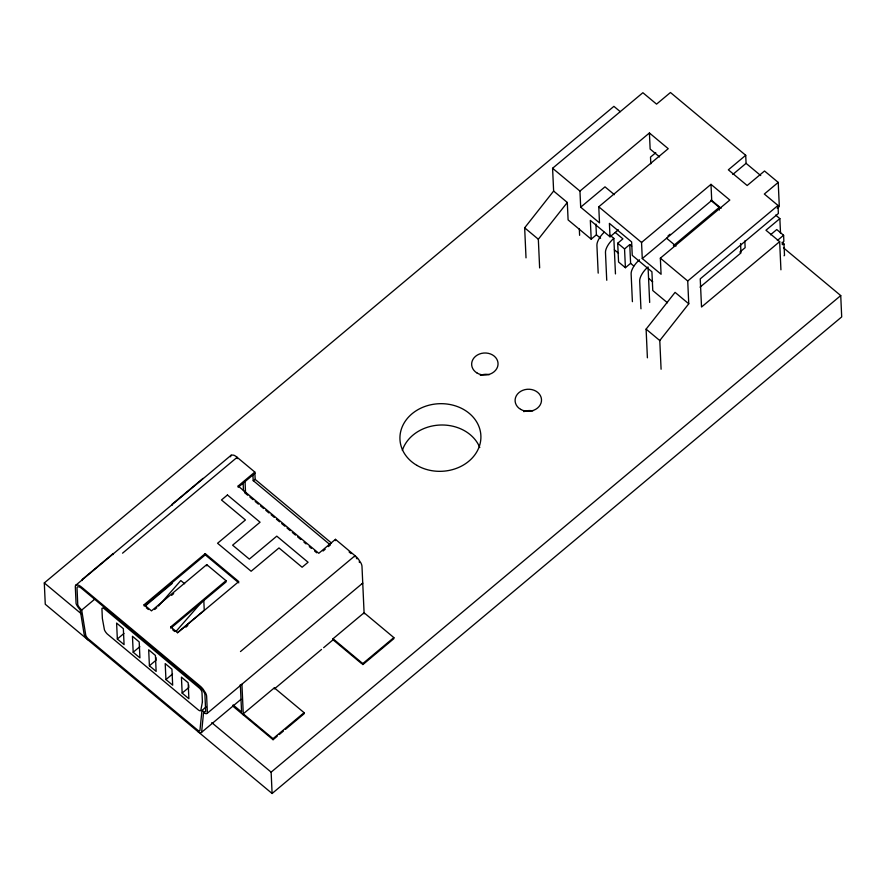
<?xml version="1.0" encoding="UTF-8"?>
<svg xmlns="http://www.w3.org/2000/svg" width="886" height="886" viewBox="0 0 886 886"><rect width="100%" height="100%" fill="white"/><g stroke="black" fill="none" stroke-linecap="round" stroke-linejoin="round"><path stroke-width="1.33" d="M201.964 710.428L199.915 730.629A4.629 1.717 50.1 0 1 197.877 730.308L87.969 638.629A4.629 1.717 50.1 0 1 85.798 635.428L81.689 610.089L80.249 608.549A5.859 2.171 50.1 0 1 77.769 604.806L77.016 587.728A6.8 2.525 50.1 0 1 77.58 586.842L78.821 586.798A7.276 2.702 50.1 0 1 81.18 588.049L200.424 687.525A7.276 2.702 50.1 0 1 202.861 690.283L204.201 692.475A6.8 2.525 50.1 0 1 204.899 694.414L205.685 711.513A5.859 2.171 50.1 0 1 203.37 711.259L201.964 710.428L206.139 706.928M526.018 257.859L524.656 227.824L553.628 191.055L552.587 168.262L642.882 92.72L656.559 104.127L670.458 92.509L745.713 155.294L746.078 163.345L760.72 175.55M539.64 267.915L538.334 239.231L567.306 202.473L553.628 191.055M647.4 357.811L646.104 329.138L675.077 292.369L688.754 303.787L659.782 340.545L661.089 369.229M158.461 606.079L180.81 580.552L184.665 583.763M176.059 631.353L202.872 600.73M783.49 247.836L840.736 295.581L841.7 316.911L272.102 793.491L45.264 604.263L44.3 582.933L613.898 106.353L620.255 111.658M203.016 478.385L171.939 504.378L171.995 505.43M75.742 585.269L231.08 455.293M122.545 553.185L237.127 457.309L254.825 472.072L255.157 479.392L331.486 543.063M579.953 191.088L649.416 132.978L668.232 148.682L598.77 206.792L599.501 222.884L580.684 207.18L579.953 191.088L552.587 168.262M81.689 610.089L95.278 598.726M238.201 487.3L238.146 486.037L254.825 472.072M239.253 486.425L254.88 473.345M255.157 479.392L253.186 480.733L252.92 474.985M580.684 207.18L604.994 186.846L614.408 194.687M655.773 152.713L650.512 157.11L650.811 163.821M144.108 604.728L205.22 553.606L238.766 581.593L177.665 632.715L170.721 626.934L225.985 580.684L206.737 564.626L151.473 610.875L144.108 604.728L144.174 606.002L205.275 554.869L205.22 553.606M145.26 605.991L172.172 583.464M567.306 202.473L568.103 219.905L591.195 239.165L596.4 234.801L595.913 224.08M117.34 639.016L116.609 623.068L123.342 628.683L124.073 644.631L117.34 639.016L123.962 633.468M154.707 609.49L156.811 607.718M171.618 595.337L173.678 593.609M591.195 239.165L590.342 220.392L610.011 236.806L618.35 229.828M625.405 267.705L624.552 248.933L629.758 244.58L630.61 263.341L625.405 267.705L618.561 262.001L617.708 243.229L622.913 238.866L615.216 232.442M133.188 652.24L132.457 636.281L139.191 641.907L139.922 657.855L133.188 652.24L139.811 646.691M171.773 627.366L226.052 581.958L225.985 580.684M641.542 242.465L710.993 184.354L729.809 200.048L660.358 258.158L661.078 274.25L642.272 258.557L641.542 242.465L598.77 206.792M745.713 155.294L728.358 169.824L747.164 185.517L764.529 170.998L778.218 182.405L779.315 206.549L777.21 208.31M177.333 632.748L204.245 610.221L203.769 599.711M185.861 627.177L187.81 625.549M732.8 174.453L746.078 163.345M149.402 665.774L148.682 649.815L155.415 655.43L156.135 671.389L149.402 665.774L156.036 660.225L155.914 657.567M667.978 235.975L670.06 234.225M642.272 258.557L711.724 200.446L710.993 184.354M673.404 245.721L719.244 207.368L710.694 200.236M165.937 679.562L165.206 663.603L171.939 669.218L172.67 685.177L165.937 679.562L172.56 674.013M364.135 613.81L361.986 566.364A9.037 3.356 50.1 0 0 360.967 563.075L358.431 559.166A9.746 3.622 50.1 0 0 355.928 556.463L335.462 539.341L318.772 553.296L238.146 486.037M323.069 551.026L325.184 549.254M328.363 546.596L330.478 544.824M778.218 182.405L764.33 194.034L778.008 205.452L778.373 213.493L700.239 278.868L701.524 307.021L779.658 241.645L765.969 230.238L779.857 218.609L775.649 215.099M182.151 693.096L181.431 677.137L188.164 682.752L188.884 698.711L182.151 693.096L188.784 687.547L188.663 684.889M240.471 651.564L355.053 555.688L355.065 556.917M688.754 303.787L687.724 280.995L778.008 205.452M739.832 252.1L745.137 247.67L744.827 240.959M700.04 287.164L740.984 252.909L740.563 243.517M770.499 234.79L776.756 229.563L783.601 235.266L783.866 241.302A2.437 0.986 -50.2 0 0 782.194 244.093A2.437 0.986 -50.2 0 0 783.988 243.982L784.509 255.378A2.437 0.986 -50.2 0 0 784.066 255.799M240.494 684.778A8.04 2.979 50.1 0 0 241.922 684.202L362.739 583.11A8.04 2.979 50.1 0 1 361.931 583.664M207.058 713.452L241.579 684.568M777.343 240.494L783.601 235.266M201.31 732.545L241.025 699.32M285.514 729.311L304.142 713.728L304.097 712.676L274.339 687.857L243.262 713.85L273.021 738.68L273.076 739.721L277.229 736.244M333.025 638.751L364.091 612.758L393.849 637.588L393.893 638.629L362.828 664.633L362.784 663.581L333.025 638.751L333.07 639.803L361.765 663.747M321.54 649.449L274.383 688.909L274.339 687.857M323.634 647.699L333.07 639.803M273.021 738.68L304.097 712.676M362.784 663.581L393.849 637.588M279.311 734.505L283.454 731.039M272.102 793.491L271.138 772.16L840.736 295.581M782.039 242.354L783.988 243.982M659.549 156.922L650.147 149.069L649.416 132.978M711.724 200.446L721.126 208.288M666.571 238.212L675.985 246.064M660.358 258.158L687.724 280.995M629.758 244.58L631.685 246.175M610.044 235.222L613.843 238.389L615.46 273.918M617.708 243.229L624.552 248.933M596.4 234.801L600.586 238.29M614.363 249.786L618.539 253.274M630.61 263.341L633.745 265.966M648.574 278.326L652.749 281.814M667.468 302.79L652.772 290.53L651.919 271.769L632.25 255.356L631.64 241.944L609.402 223.394L610.011 236.806M524.656 227.824L538.334 239.231M646.104 329.138L659.782 340.545M349.106 551.945L351.089 553.606M253.285 480.644L329.603 544.314M244.569 492.616L247.748 495.263M249.874 497.035L253.053 499.693M255.179 501.465L258.358 504.123M260.484 505.895L263.663 508.542M265.789 510.314L268.967 512.972M271.094 514.744L274.272 517.391M276.399 519.163L279.577 521.821M281.704 523.593L284.882 526.251M287.009 528.012L290.187 530.67M292.314 532.442L295.492 535.1M297.618 536.872L300.797 539.519M303.976 542.177L306.102 543.949M309.28 546.607L311.407 548.379M314.585 551.026L316.712 552.798M205.275 554.869L238.821 582.855M146.268 607.752L148.372 609.513M172.759 629.857L174.741 631.508M233.118 704.924L241.579 711.979L240.339 684.745M232.686 706.031L273.076 739.721M44.3 582.933L81.401 613.887M211.776 722.644L271.138 772.16M359.162 561.779L359.55 562.499M237.238 458.627L237.127 457.309A9.768 3.622 50.1 0 0 233.804 455.194L231.445 455.016A9.037 3.356 50.1 0 0 230.659 456.811M243.107 482.549L243.506 490.755M779.857 218.609L780.533 233.361M779.658 241.645L780.931 269.809M719.244 207.368L719.366 210.048M649.671 302.458L648.054 266.93A12.194 4.951 -50.2 0 0 639.681 280.895L640.921 308.383A5.382 2.193 -50.2 0 1 640.988 308.815M579.311 228.61L579.61 235.322M335.462 539.341L335.517 540.615M245.012 480.954L245.577 493.303M241.922 684.202L243.318 714.902M206.737 564.626L206.803 565.899M170.721 626.934L170.776 628.196M113.308 554.525L113.253 553.473L82.188 579.477L82.232 580.529M632.427 301.672A5.382 2.193 -50.2 0 0 632.371 301.251L631.12 273.763A12.194 4.951 -50.2 0 1 639.504 259.797M613.843 238.389A12.194 4.951 -50.2 0 0 605.47 252.355L606.711 279.843A5.382 2.193 -50.2 0 1 606.777 280.275M87.98 639.869A6.988 2.592 50.1 0 1 84.104 634.177L80.183 609.745A8.351 3.101 50.1 0 1 77.326 606.079L76.728 605.027A7.952 2.957 50.1 0 1 76.074 603.532L75.321 586.787A9.037 3.356 50.1 0 1 76.096 584.993L78.466 585.17A9.768 3.622 50.1 0 1 81.778 587.285L200.59 686.44A9.746 3.622 50.1 0 1 203.093 689.142L205.63 693.051A9.037 3.356 50.1 0 1 206.637 696.341L207.402 713.086A8.207 3.046 50.1 0 1 203.547 712.654L201.62 732.213A6.988 2.592 50.1 0 1 197.988 731.637M356.416 558.18A7.276 2.702 50.1 0 1 357.047 558.856M604.163 232.265A12.194 4.951 -50.2 0 0 596.909 245.223L598.161 272.711A5.382 2.193 -50.2 0 1 598.216 273.132M402.344 450.365A40.512 33.823 -2.6 0 1 440.276 425.025A40.512 33.823 -2.6 0 1 479.769 447.53M480.323 375.376A13.212 11.031 -2.6 0 1 489.338 374.656M523.781 411.636A13.212 11.031 -2.6 0 1 532.796 410.905M202.418 701.967L200.834 710.229A4.031 1.495 50.1 0 1 198.121 709.764L107.206 633.933A5.549 2.06 50.1 0 1 104.426 629.813L102.366 618.506L101.934 608.881A3.954 1.473 50.1 0 1 104.614 609.014L199.106 687.846A3.954 1.473 50.1 0 1 201.975 692.331L202.418 701.967M227.436 494.986L221.478 499.97L245.433 519.96L217.568 543.262L251.126 571.248L278.979 547.947L302.115 567.239L308.073 562.256L276.786 536.152L249.331 559.121L232.619 545.178L260.074 522.208L227.436 494.986M416.941 465.394A40.512 33.823 -2.6 0 0 480.733 440.154A40.512 33.823 -2.6 0 0 423.574 406.973A40.512 33.823 -2.6 0 0 416.941 465.394M520.647 409.365A13.212 11.031 -2.6 0 0 541.457 401.136A13.212 11.031 -2.6 0 0 522.818 390.305A13.212 11.031 -2.6 0 0 520.647 409.365M477.2 373.117A13.212 11.031 -2.6 0 0 497.998 364.877A13.212 11.031 -2.6 0 0 479.359 354.057A13.212 11.031 -2.6 0 0 477.2 373.117"/></g></svg>
